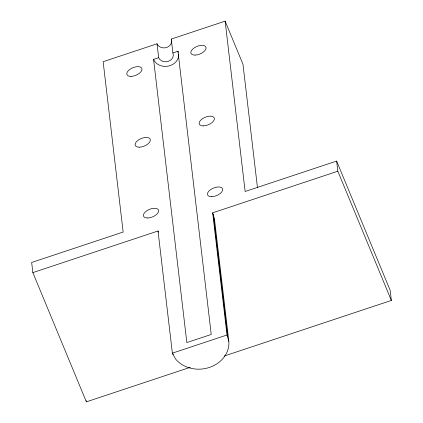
<?xml version="1.0" encoding="UTF-8"?>
<svg xmlns="http://www.w3.org/2000/svg" width="423" height="423" viewBox="0 0 423 423"><rect width="100%" height="100%" fill="white"/><g stroke="black" fill="none" stroke-linecap="round" stroke-linejoin="round"><path stroke-width="0.63" d="M171.68 41.269A7.556 6.461 -6.7 0 1 165.361 47.783A7.556 6.461 -6.7 0 1 157.023 43.796L103.143 61.71L123.151 232.053L31.656 262.471L32.851 272.608L86.366 401.85L190.318 367.286M172.885 52.949L177.967 51.257L211.236 334.466L186.839 342.577L153.57 59.368L158.651 57.681A7.556 6.461 -6.7 0 0 168.264 61.346A7.556 6.461 -6.7 0 0 172.885 52.949L171.252 39.064L225.131 21.15L242.971 64.233L257.438 187.4M224.137 356.044L391.344 300.446L390.149 290.315L336.634 161.073L245.144 191.492L225.131 21.15M32.851 272.608L158.022 230.99L158.488 232.116M158.022 230.99L172.373 353.157L175.556 358.984A29.282 25.047 -6.7 0 0 209.369 367.45A29.282 25.047 -6.7 0 0 228.832 341.271L227.008 334.995L212.658 212.827L337.829 171.204L336.634 161.073M172.373 353.157L227.008 334.995M337.829 171.204L391.344 300.446M212.658 212.827L214.482 219.098L228.832 341.271M213.356 214.514L227.706 336.682M157.023 43.796L158.651 57.681M172.917 353.538L173.07 354.844M86.213 400.581L86.366 401.85M214.482 219.098A29.282 25.047 -6.7 0 1 214.567 221.06M171.252 39.064A7.556 6.461 -6.7 0 1 171.579 40.148M178.659 54.07A12.954 11.077 -6.7 0 1 168.417 66.094A12.954 11.077 -6.7 0 1 153.57 59.368M177.967 51.257A12.954 11.077 -6.7 0 1 178.347 52.357M203.373 125.895A8.095 4.077 -22.5 0 0 214.387 118.488A8.095 4.077 -22.5 0 0 202.522 118.683A8.095 4.077 -22.5 0 0 203.373 125.895M195.056 55.096A8.095 4.077 -22.5 0 0 206.07 47.683A8.095 4.077 -22.5 0 0 194.205 47.878A8.095 4.077 -22.5 0 0 195.056 55.096M211.69 196.7A8.095 4.077 -22.5 0 0 222.704 189.287A8.095 4.077 -22.5 0 0 210.839 189.483A8.095 4.077 -22.5 0 0 211.69 196.7M147.643 217.993A8.095 4.077 -22.5 0 0 158.657 210.585A8.095 4.077 -22.5 0 0 146.797 210.781A8.095 4.077 -22.5 0 0 147.643 217.993M131.008 76.389A8.095 4.077 -22.5 0 0 142.022 68.981A8.095 4.077 -22.5 0 0 130.162 69.176A8.095 4.077 -22.5 0 0 131.008 76.389M139.326 147.188A8.095 4.077 -22.5 0 0 150.339 139.78A8.095 4.077 -22.5 0 0 138.48 139.976A8.095 4.077 -22.5 0 0 139.326 147.188"/></g></svg>
